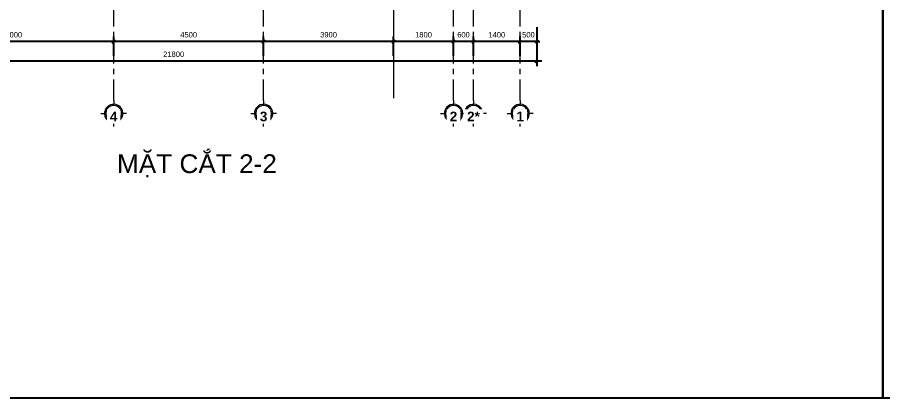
# Model space of a CAD drawing. Header units: millimetres. Extents: x 2164007 to 2324354, y -2513385 to -2308978.
# Drawn here: x 2257313 to 2283289, y -2476776 to -2465368 of the extents above; entities that cross this region are included whole.
import ezdxf

# ---------------------------------------------------------------- set-up
doc = ezdxf.new("R2010")
doc.units = ezdxf.units.MM
doc.linetypes.add('Grid Line', pattern=[22.225, 12.7, -3.175, 3.175, -3.175])
doc.linetypes.add('IMPORT-ACAD_ISO10W100 _2_', pattern=[6, 4, -1, 0, -1])
doc.layers.add('5', color=5, linetype='Continuous')
for name, color, linetype, lineweight in [('A-ANNO-DIMS', 211, 'Continuous', 9), ('A-DETL', 8, 'Continuous', 9), ('G-ANNO-TEXT', 231, 'Continuous', 9), ('S-GRID', 8, 'Continuous', 9), ('S-GRID-IDEN', 8, 'Continuous', 9)]:
    doc.layers.add(name, color=color, linetype=linetype, lineweight=lineweight)
doc.styles.add('Arial_1', font='arial.ttf', dxfattribs={"height": 162.282934})
doc.styles.add('Arial_B', font='arialbd.ttf', dxfattribs={"height": 190.266788})
doc.dimstyles.new('Dim_dai_ca_vu', dxfattribs={"dimscale": 304.8, "dimtxt": 165, "dimasz": 0.292969, "dimexe": 0.492126, "dimexo": 0.0625, "dimgap": 0.393701, "dimtad": 1, "dimdec": 0, "dimzin": 0, "dimdsep": 46, "dimtxsty": 'Arial_1', "dimblk1": 'OBLIQUE', "dimblk2": 'OBLIQUE', "dimsah": 1, "dimcen": 0.09, "dimdle": 0.492126, "dimadec": 0, "dimazin": 0, "dimtfac": 1, "dimtdec": 4, "dimtix": 1, "dimtmove": 0, "dimatfit": 3, "dimfxl": 0.984252, "dimfxlon": 1, "dimtvp": 1, "dimtfill": 1, "dimtolj": 1, "dimtzin": 0, "dimarcsym": 2})

# ---------------------------------------------------------------- blocks, each defined once
blk = doc.blocks.new('Grid - Structural Grid-308830-MC 2-2')
at = {"layer": 'S-GRID-IDEN'}
for p, q in [((-9697, -2935), (-9697, -3047)), ((-10085, -3322), (-9972, -3322)), ((-9309, -3322), (-9422, -3322)), ((-9697, -3710), (-9697, -3598))]:
    blk.add_line(p, q, dxfattribs=at)
at = {"layer": 'S-GRID-IDEN', "lineweight": 13}
for start, end in [(86.5906, 185.4173), (3.4094, 86.5906), (185.4173, 275.4173), (275.4173, 3.4094)]:
    blk.add_arc((-9697, -3322), 275, start, end, dxfattribs=at)
at = {"layer": 'S-GRID-IDEN'}
for start, end in [(86.5906, 185.4173), (3.4094, 86.5906), (185.4173, 275.4173), (275.4173, 3.4094)]:
    blk.add_arc((-9697, -3322), 238, start, end, dxfattribs=at)
blk = doc.blocks.new('_Oblique')
at = {"color": 0, "linetype": 'ByBlock', "lineweight": -2}
blk.add_line((-0.5, -0.5), (0.5, 0.5), dxfattribs=at)
blk = doc.blocks.new('*D571')
at = {"layer": 'A-ANNO-DIMS', "color": 0, "lineweight": -2}
for p, q in [((2272906, -2465664), (2272906, -2466245)), ((2272406, -2466526), (2272406, -2465945)), ((2272406, -2466095), (2272317, -2466095)), ((2272906, -2466095), (2272406, -2466095)), ((2272906, -2466095), (2272995, -2466095))]:
    blk.add_line(p, q, dxfattribs=at)
at = {"layer": 'Defpoints', "color": 0}
for p in [(2272906, -2465645), (2272406, -2466545)]:
    blk.add_point(p, dxfattribs=at)
at = {"layer": 'A-ANNO-DIMS', "color": 0, "lineweight": -2, "xscale": 89.296875, "yscale": 89.296875, "zscale": 89.296875}
blk.add_blockref('_Oblique', (2272406, -2466095), dxfattribs=at)
at = {"layer": 'A-ANNO-DIMS', "color": 0, "lineweight": -2, "xscale": 89.296875, "yscale": 89.296875, "zscale": 89.296875, "rotation": 180}
blk.add_blockref('_Oblique', (2272906, -2466095), dxfattribs=at)
at = {"layer": 'A-ANNO-DIMS', "color": 0, "insert": (2272656, -2465892), "char_height": 162.3, "attachment_point": 5, "style": 'Arial_1', "bg_fill": 3, "box_fill_scale": 1.1, "bg_fill_color": 256, "bg_fill_true_color": 13158600, "bg_fill_transparency": 14978320}
blk.add_mtext('\\A1;500', dxfattribs=at)
at = {"layer": 'Defpoints', "color": 0}
blk.add_point((2272406, -2466095), dxfattribs=at)
blk = doc.blocks.new('*D572')
at = {"layer": 'A-ANNO-DIMS', "color": 0, "lineweight": -2}
for p, q in [((2271006, -2466526), (2271006, -2465945)), ((2272406, -2466526), (2272406, -2465945)), ((2272556, -2466095), (2270856, -2466095))]:
    blk.add_line(p, q, dxfattribs=at)
at = {"layer": 'Defpoints', "color": 0}
for p in [(2271006, -2466095), (2271006, -2466545), (2272406, -2466545)]:
    blk.add_point(p, dxfattribs=at)
at = {"layer": 'A-ANNO-DIMS', "color": 0, "lineweight": -2, "xscale": 89.296875, "yscale": 89.296875, "zscale": 89.296875, "rotation": 180}
blk.add_blockref('_Oblique', (2271006, -2466095), dxfattribs=at)
at = {"layer": 'A-ANNO-DIMS', "color": 0, "lineweight": -2, "xscale": 89.296875, "yscale": 89.296875, "zscale": 89.296875}
blk.add_blockref('_Oblique', (2272406, -2466095), dxfattribs=at)
at = {"layer": 'A-ANNO-DIMS', "color": 0, "insert": (2271706, -2465892), "char_height": 162.3, "attachment_point": 5, "style": 'Arial_1', "bg_fill": 3, "box_fill_scale": 1.1, "bg_fill_color": 256, "bg_fill_true_color": 13158600, "bg_fill_transparency": 2120924}
blk.add_mtext('\\A1;1400', dxfattribs=at)
blk = doc.blocks.new('*D573')
at = {"layer": 'A-ANNO-DIMS', "color": 0, "lineweight": -2}
for p, q in [((2270406, -2466526), (2270406, -2465945)), ((2271006, -2466526), (2271006, -2465945)), ((2271156, -2466095), (2270256, -2466095))]:
    blk.add_line(p, q, dxfattribs=at)
at = {"layer": 'Defpoints', "color": 0}
for p in [(2270406, -2466545), (2271006, -2466545)]:
    blk.add_point(p, dxfattribs=at)
at = {"layer": 'A-ANNO-DIMS', "color": 0, "lineweight": -2, "xscale": 89.296875, "yscale": 89.296875, "zscale": 89.296875, "rotation": 180}
blk.add_blockref('_Oblique', (2270406, -2466095), dxfattribs=at)
at = {"layer": 'A-ANNO-DIMS', "color": 0, "lineweight": -2, "xscale": 89.296875, "yscale": 89.296875, "zscale": 89.296875}
blk.add_blockref('_Oblique', (2271006, -2466095), dxfattribs=at)
at = {"layer": 'A-ANNO-DIMS', "color": 0, "insert": (2270706, -2465892), "char_height": 162.3, "attachment_point": 5, "style": 'Arial_1', "bg_fill": 3, "box_fill_scale": 1.1, "bg_fill_color": 256, "bg_fill_true_color": 13158600, "bg_fill_transparency": 5857292}
blk.add_mtext('\\A1;600', dxfattribs=at)
at = {"layer": 'Defpoints', "color": 0}
blk.add_point((2270406, -2466095), dxfattribs=at)
blk = doc.blocks.new('*D574')
at = {"layer": 'A-ANNO-DIMS', "color": 0, "lineweight": -2}
for p, q in [((2268606, -2466526), (2268606, -2465945)), ((2270406, -2466526), (2270406, -2465945)), ((2270556, -2466095), (2268456, -2466095))]:
    blk.add_line(p, q, dxfattribs=at)
at = {"layer": 'Defpoints', "color": 0}
for p in [(2268606, -2466095), (2268606, -2466545), (2270406, -2466545)]:
    blk.add_point(p, dxfattribs=at)
at = {"layer": 'A-ANNO-DIMS', "color": 0, "lineweight": -2, "xscale": 89.296875, "yscale": 89.296875, "zscale": 89.296875, "rotation": 180}
blk.add_blockref('_Oblique', (2268606, -2466095), dxfattribs=at)
at = {"layer": 'A-ANNO-DIMS', "color": 0, "lineweight": -2, "xscale": 89.296875, "yscale": 89.296875, "zscale": 89.296875}
blk.add_blockref('_Oblique', (2270406, -2466095), dxfattribs=at)
at = {"layer": 'A-ANNO-DIMS', "color": 0, "insert": (2269506, -2465892), "char_height": 162.3, "attachment_point": 5, "style": 'Arial_1', "bg_fill": 3, "box_fill_scale": 1.1, "bg_fill_color": 256, "bg_fill_true_color": 13158600, "bg_fill_transparency": 2120924}
blk.add_mtext('\\A1;1800', dxfattribs=at)
blk = doc.blocks.new('*D575')
at = {"layer": 'A-ANNO-DIMS', "color": 0, "lineweight": -2}
for p, q in [((2264706, -2466526), (2264706, -2465945)), ((2268606, -2466526), (2268606, -2465945)), ((2268756, -2466095), (2264556, -2466095))]:
    blk.add_line(p, q, dxfattribs=at)
at = {"layer": 'Defpoints', "color": 0}
for p in [(2264706, -2466095), (2264706, -2466545), (2268606, -2466545)]:
    blk.add_point(p, dxfattribs=at)
at = {"layer": 'A-ANNO-DIMS', "color": 0, "lineweight": -2, "xscale": 89.296875, "yscale": 89.296875, "zscale": 89.296875, "rotation": 180}
blk.add_blockref('_Oblique', (2264706, -2466095), dxfattribs=at)
at = {"layer": 'A-ANNO-DIMS', "color": 0, "lineweight": -2, "xscale": 89.296875, "yscale": 89.296875, "zscale": 89.296875}
blk.add_blockref('_Oblique', (2268606, -2466095), dxfattribs=at)
at = {"layer": 'A-ANNO-DIMS', "color": 0, "insert": (2266656, -2465892), "char_height": 162.3, "attachment_point": 5, "style": 'Arial_1', "bg_fill": 3, "box_fill_scale": 1.1, "bg_fill_color": 256, "bg_fill_true_color": 13158600, "bg_fill_transparency": 0}
blk.add_mtext('\\A1;3900', dxfattribs=at)
blk = doc.blocks.new('*D576')
at = {"layer": 'A-ANNO-DIMS', "color": 0, "lineweight": -2}
for p, q in [((2260206, -2466526), (2260206, -2465945)), ((2264706, -2466526), (2264706, -2465945)), ((2264856, -2466095), (2260056, -2466095))]:
    blk.add_line(p, q, dxfattribs=at)
at = {"layer": 'Defpoints', "color": 0}
for p in [(2260206, -2466095), (2260206, -2466545), (2264706, -2466545)]:
    blk.add_point(p, dxfattribs=at)
at = {"layer": 'A-ANNO-DIMS', "color": 0, "lineweight": -2, "xscale": 89.296875, "yscale": 89.296875, "zscale": 89.296875, "rotation": 180}
blk.add_blockref('_Oblique', (2260206, -2466095), dxfattribs=at)
at = {"layer": 'A-ANNO-DIMS', "color": 0, "lineweight": -2, "xscale": 89.296875, "yscale": 89.296875, "zscale": 89.296875}
blk.add_blockref('_Oblique', (2264706, -2466095), dxfattribs=at)
at = {"layer": 'A-ANNO-DIMS', "color": 0, "insert": (2262456, -2465892), "char_height": 162.3, "attachment_point": 5, "style": 'Arial_1', "bg_fill": 3, "box_fill_scale": 1.1, "bg_fill_color": 256, "bg_fill_true_color": 13158600, "bg_fill_transparency": 14978320}
blk.add_mtext('\\A1;4500', dxfattribs=at)
blk = doc.blocks.new('*D577')
at = {"layer": 'A-ANNO-DIMS', "color": 0, "lineweight": -2}
for p, q in [((2254206, -2466526), (2254206, -2465945)), ((2260206, -2466526), (2260206, -2465945)), ((2260356, -2466095), (2254056, -2466095))]:
    blk.add_line(p, q, dxfattribs=at)
at = {"layer": 'Defpoints', "color": 0}
for p in [(2254206, -2466095), (2254206, -2466545), (2260206, -2466545)]:
    blk.add_point(p, dxfattribs=at)
at = {"layer": 'A-ANNO-DIMS', "color": 0, "lineweight": -2, "xscale": 89.296875, "yscale": 89.296875, "zscale": 89.296875, "rotation": 180}
blk.add_blockref('_Oblique', (2254206, -2466095), dxfattribs=at)
at = {"layer": 'A-ANNO-DIMS', "color": 0, "lineweight": -2, "xscale": 89.296875, "yscale": 89.296875, "zscale": 89.296875}
blk.add_blockref('_Oblique', (2260206, -2466095), dxfattribs=at)
at = {"layer": 'A-ANNO-DIMS', "color": 0, "insert": (2257206, -2465892), "char_height": 162.3, "attachment_point": 5, "style": 'Arial_1', "bg_fill": 3, "box_fill_scale": 1.1, "bg_fill_color": 256, "bg_fill_true_color": 13158600, "bg_fill_transparency": 2120924}
blk.add_mtext('\\A1;6000', dxfattribs=at)
blk = doc.blocks.new('*D580')
at = {"layer": 'A-ANNO-DIMS', "color": 0, "lineweight": -2}
for p, q in [((2272906, -2466249), (2272906, -2466830)), ((2273056, -2466680), (2250956, -2466680)), ((2251106, -2467111), (2251106, -2466530))]:
    blk.add_line(p, q, dxfattribs=at)
at = {"layer": 'Defpoints', "color": 0}
for p in [(2272906, -2466230), (2251106, -2466680), (2251106, -2467130)]:
    blk.add_point(p, dxfattribs=at)
at = {"layer": 'A-ANNO-DIMS', "color": 0, "lineweight": -2, "xscale": 89.296875, "yscale": 89.296875, "zscale": 89.296875, "rotation": 180}
blk.add_blockref('_Oblique', (2251106, -2466680), dxfattribs=at)
at = {"layer": 'A-ANNO-DIMS', "color": 0, "lineweight": -2, "xscale": 89.296875, "yscale": 89.296875, "zscale": 89.296875}
blk.add_blockref('_Oblique', (2272906, -2466680), dxfattribs=at)
at = {"layer": 'A-ANNO-DIMS', "color": 0, "insert": (2262006, -2466477), "char_height": 162.3, "attachment_point": 5, "style": 'Arial_1', "bg_fill": 3, "box_fill_scale": 1.1, "bg_fill_color": 256, "bg_fill_true_color": 13158600, "bg_fill_transparency": 0}
blk.add_mtext('\\A1;21800', dxfattribs=at)

msp = doc.modelspace()

# ---------------------------------------------------------------- linework, layer by layer
at = {"layer": '5'}
for points in [[(2242592.6, -2476776.3), (2283289.3, -2476776.3), (2283289.3, -2447998), (2242592.6, -2447998)], [(2283289.3, -2476776.3), (2323985.9, -2476776.3), (2323985.9, -2447998), (2283289.3, -2447998)]]:
    msp.add_lwpolyline(points, close=True, dxfattribs=at)
at = {"layer": 'A-DETL', "linetype": 'IMPORT-ACAD_ISO10W100 _2_'}
msp.add_line((2268606.1, -2457192), (2268606.1, -2467792), dxfattribs=at)
at = {"layer": 'S-GRID', "linetype": 'Grid Line', "ltscale": 50}
for p, q in [((2260206.1, -2467864.1), (2260206.1, -2453853.6)), ((2264706.1, -2467864.1), (2264706.1, -2453853.6)), ((2270406.1, -2467864.1), (2270406.1, -2453853.6)), ((2271006.1, -2467864.1), (2271006.1, -2453853.6)), ((2272406.1, -2467864.1), (2272406.1, -2453853.6))]:
    msp.add_line(p, q, dxfattribs=at)

# ---------------------------------------------------------------- block references
at = {"layer": 'S-GRID-IDEN'}
for p in [(2269903.2, -2464929.3), (2274403.2, -2464929.3), (2280103.2, -2464929.3), (2282103.2, -2464929.3)]:
    msp.add_blockref('Grid - Structural Grid-308830-MC 2-2', p, dxfattribs=at)

# ---------------------------------------------------------------- next in the draw order: texts
at = {"layer": 'G-ANNO-TEXT', "color": 7, "insert": (2260305.2, -2469478.1), "char_height": 562.089, "width": 5678.424, "attachment_point": 1, "line_spacing_factor": 0.938532, "style": 'Arial_1', "bg_fill": 3, "box_fill_scale": 1.25, "bg_fill_color": 0, "bg_fill_transparency": 0}
msp.add_mtext('MẶT CẮT 2-2', dxfattribs=at)
at = {"layer": 'S-GRID-IDEN', "char_height": 289.967, "width": 260.604, "attachment_point": 2, "line_spacing_factor": 0.938532, "style": 'Arial_B', "bg_fill": 3, "box_fill_scale": 1.25, "bg_fill_color": 0, "bg_fill_transparency": 0}
for s, insert in [('\\fArial|b1|i0|c163|p34|;4', (2260206, -2468196.7)), ('\\fArial|b1|i0|c163|p34|;3', (2264706, -2468196.7)), ('\\fArial|b1|i0|c163|p34|;2', (2270406, -2468196.7)), ('\\fArial|b1|i0|c163|p34|;1', (2272406, -2468196.7))]:
    msp.add_mtext(s, dxfattribs=dict(at, insert=insert))

# ---------------------------------------------------------------- next in the draw order: dimensions: what is measured, and where the dimension line sits
at = {"layer": 'A-ANNO-DIMS'}
dim = msp.add_linear_dim(base=(2272406.1, -2466094.7), p1=(2272906.1, -2465644.7), p2=(2272406.1, -2466544.7), dimstyle='Dim_dai_ca_vu', override={"dimpost": '<>', "dimfxl": 1029.563014}, dxfattribs=at)
dim.commit()
dim.dimension.update_dxf_attribs({"geometry": '*D571', "text_midpoint": (2272656.1, -2465891.8)})

# ---------------------------------------------------------------- next in the draw order: block references
at = {"layer": 'S-GRID-IDEN'}
msp.add_blockref('Grid - Structural Grid-308830-MC 2-2', (2280703.2, -2464929.3), dxfattribs=at)

# ---------------------------------------------------------------- next in the draw order: dimensions: what is measured, and where the dimension line sits
at = {"layer": 'A-ANNO-DIMS'}
dim = msp.add_linear_dim(base=(2271006.1, -2466094.7), p1=(2272406.1, -2466544.7), p2=(2271006.1, -2466544.7), dimstyle='Dim_dai_ca_vu', override={"dimpost": '<>', "dimfxl": 1400}, dxfattribs=at)
dim.commit()
dim.dimension.update_dxf_attribs({"geometry": '*D572', "text_midpoint": (2271706.1, -2465891.8)})

# ---------------------------------------------------------------- next in the draw order: texts
at = {"layer": 'S-GRID-IDEN', "insert": (2271006, -2468196.7), "char_height": 289.97, "width": 442.341, "attachment_point": 2, "line_spacing_factor": 0.938532, "style": 'Arial_B', "bg_fill": 3, "box_fill_scale": 1.25, "bg_fill_color": 0, "bg_fill_transparency": 0}
msp.add_mtext('2*', dxfattribs=at)

# ---------------------------------------------------------------- next in the draw order: dimensions: what is measured, and where the dimension line sits
at = {"layer": 'A-ANNO-DIMS'}
dim = msp.add_linear_dim(base=(2270406.1, -2466094.7), p1=(2271006.1, -2466544.7), p2=(2270406.1, -2466544.7), dimstyle='Dim_dai_ca_vu', override={"dimpost": '<>', "dimfxl": 600}, dxfattribs=at)
dim.commit()
dim.dimension.update_dxf_attribs({"geometry": '*D573', "text_midpoint": (2270706.1, -2465891.8)})

# ---------------------------------------------------------------- next in the draw order: dimensions: what is measured, and where the dimension line sits
dim = msp.add_linear_dim(base=(2268606.1, -2466094.7), p1=(2270406.1, -2466544.7), p2=(2268606.1, -2466544.7), dimstyle='Dim_dai_ca_vu', override={"dimpost": '<>', "dimfxl": 1800}, dxfattribs=at)
dim.commit()
dim.dimension.update_dxf_attribs({"geometry": '*D574', "text_midpoint": (2269506.1, -2465891.8)})

# ---------------------------------------------------------------- next in the draw order: dimensions: what is measured, and where the dimension line sits
dim = msp.add_linear_dim(base=(2264706.1, -2466094.7), p1=(2268606.1, -2466544.7), p2=(2264706.1, -2466544.7), dimstyle='Dim_dai_ca_vu', override={"dimpost": '<>', "dimfxl": 3900}, dxfattribs=at)
dim.commit()
dim.dimension.update_dxf_attribs({"geometry": '*D575', "text_midpoint": (2266656.1, -2465891.8)})

# ---------------------------------------------------------------- next in the draw order: dimensions: what is measured, and where the dimension line sits
dim = msp.add_linear_dim(base=(2260206.1, -2466094.7), p1=(2264706.1, -2466544.7), p2=(2260206.1, -2466544.7), dimstyle='Dim_dai_ca_vu', override={"dimpost": '<>', "dimfxl": 4500}, dxfattribs=at)
dim.commit()
dim.dimension.update_dxf_attribs({"geometry": '*D576', "text_midpoint": (2262456.1, -2465891.8)})

# ---------------------------------------------------------------- next in the draw order: dimensions: what is measured, and where the dimension line sits
dim = msp.add_linear_dim(base=(2254206.1, -2466094.7), p1=(2260206.1, -2466544.7), p2=(2254206.1, -2466544.7), dimstyle='Dim_dai_ca_vu', override={"dimpost": '<>', "dimfxl": 6000}, dxfattribs=at)
dim.commit()
dim.dimension.update_dxf_attribs({"geometry": '*D577', "text_midpoint": (2257206.1, -2465891.8)})

# ---------------------------------------------------------------- next in the draw order: dimensions: what is measured, and where the dimension line sits
dim = msp.add_linear_dim(base=(2251106.1, -2466679.7), p1=(2272906.1, -2466229.7), p2=(2251106.1, -2467129.7), dimstyle='Dim_dai_ca_vu', override={"dimpost": '<>', "dimfxl": 21818.570072}, dxfattribs=at)
dim.commit()
dim.dimension.update_dxf_attribs({"geometry": '*D580', "text_midpoint": (2262006.1, -2466476.8)})

doc.saveas('drawing.dxf')
